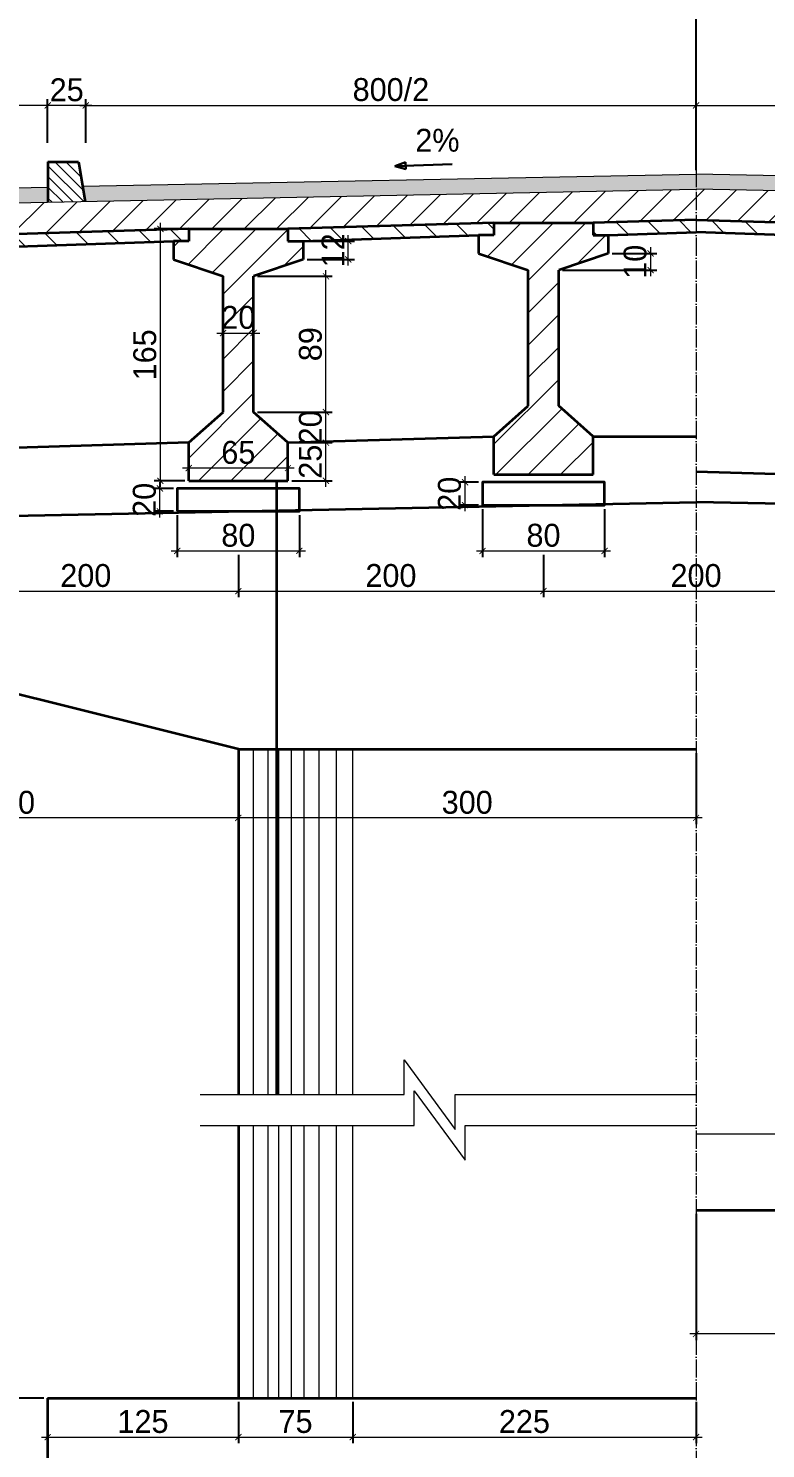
# Model space of a CAD drawing. Header units: millimetres. Extents: x -354608 to 492029, y -885357 to -234285.
# Drawn here: x -15800 to 8360, y -650065 to -603530 of the extents above; entities that cross this region are included whole.
import ezdxf

# ---------------------------------------------------------------- set-up
doc = ezdxf.new("R2010")
doc.units = ezdxf.units.MM
doc.header["$LTSCALE"] = 0.25
doc.header["$MEASUREMENT"] = 0
doc.header["$PDMODE"] = 34
doc.linetypes.add('ACAD_ISO04W100', pattern=[30, 24, -3, 0, -3])
doc.layers.get('0').update_dxf_attribs({"lineweight": 30})
for name, color, linetype, lineweight in [('!coban', 142, 'Continuous', 30), ('!text', 130, 'Continuous', 20), ('2', 253, 'Continuous', 15), ('dam', 1, 'Continuous', 35), ('duong 2', 2, 'Continuous', 13), ('duong 3', 3, 'Continuous', 30), ('duongtam', 3, 'ACAD_ISO04W100', 18)]:
    doc.layers.add(name, color=color, linetype=linetype, lineweight=lineweight)
doc.styles.add('K-THUOC', font='11_3664_VSWICONN.TTF')
doc.styles.get("Standard").update_dxf_attribs({"font": 'VNswitzerlandcondlight.TTF'})
doc.dimstyles.new('tl 1.50', dxfattribs={"dimscale": 250, "dimtxt": 3, "dimasz": 0.8, "dimexe": 0.8, "dimexo": 0.5, "dimgap": 0.5, "dimtad": 1, "dimdec": 0, "dimlfac": 0.02, "dimzin": 0, "dimdsep": 46, "dimtxsty": 'K-THUOC', "dimblk": 'ARCHTICK', "dimcen": 1, "dimdle": 0.8, "dimclrd": 256, "dimclrt": 256, "dimadec": 0, "dimazin": 0, "dimtfac": 1, "dimtdec": 0, "dimtmove": 0, "dimatfit": 3, "dimfxl": 0, "dimfrac": 2, "dimtolj": 1, "dimtzin": 0, "dimlwd": -1, "dimarcsym": 0})
pattern_1 = [(135, (-392314.4, -608666.4), (-530.3301, -530.3301), [])]

# ---------------------------------------------------------------- blocks, each defined once
blk = doc.blocks.new('_ArchTick')
at = {"color": 0, "linetype": 'ByBlock', "const_width": 0.15}
blk.add_lwpolyline([(-0.5, -0.5), (0.5, 0.5)], dxfattribs=at)
blk = doc.blocks.new('*D373')
at = {"layer": '2', "color": 0, "lineweight": -2}
for p, q in [((-13919, -607282), (-13919, -605853)), ((6081, -608178), (6081, -605853))]:
    blk.add_line(p, q, dxfattribs=at)
at = {"layer": '2'}
blk.add_line((-14119, -606053), (6281, -606053), dxfattribs=at)
at = {"layer": 'Defpoints', "color": 0}
for p in [(6081, -606053), (-13919, -607407), (6081, -608303)]:
    blk.add_point(p, dxfattribs=at)
at = {"layer": '2', "xscale": 200, "yscale": 200, "zscale": 200, "rotation": 180}
blk.add_blockref('_ArchTick', (-13919, -606053), dxfattribs=at)
at = {"layer": '2', "xscale": 200, "yscale": 200, "zscale": 200}
blk.add_blockref('_ArchTick', (6081, -606053), dxfattribs=at)
at = {"layer": '2', "insert": (-3919, -605539), "char_height": 750, "attachment_point": 5, "style": 'K-THUOC'}
blk.add_mtext('\\A1;800/2', dxfattribs=at)
blk = doc.blocks.new('*D374')
at = {"layer": '2', "color": 0, "lineweight": -2}
for p, q in [((6081, -608178), (6081, -605853)), ((26081, -607280), (26081, -605853))]:
    blk.add_line(p, q, dxfattribs=at)
at = {"layer": '2'}
blk.add_line((5881, -606053), (26281, -606053), dxfattribs=at)
at = {"layer": 'Defpoints', "color": 0}
for p in [(26081, -606053), (26081, -607405), (6081, -608303)]:
    blk.add_point(p, dxfattribs=at)
at = {"layer": '2', "xscale": 200, "yscale": 200, "zscale": 200, "rotation": 180}
blk.add_blockref('_ArchTick', (6081, -606053), dxfattribs=at)
at = {"layer": '2', "xscale": 200, "yscale": 200, "zscale": 200}
blk.add_blockref('_ArchTick', (26081, -606053), dxfattribs=at)
at = {"layer": '2', "insert": (16081, -605539), "char_height": 750, "attachment_point": 5, "style": 'K-THUOC'}
blk.add_mtext('\\A1;800/2', dxfattribs=at)
blk = doc.blocks.new('*D362')
at = {"layer": '2', "color": 0, "lineweight": -2}
for p, q in [((-15169, -607278), (-15169, -605853)), ((-13919, -607280), (-13919, -605853))]:
    blk.add_line(p, q, dxfattribs=at)
at = {"layer": '2'}
blk.add_line((-13719, -606053), (-15369, -606053), dxfattribs=at)
at = {"layer": 'Defpoints', "color": 0}
for p in [(-15169, -606053), (-15169, -607403), (-13919, -607405)]:
    blk.add_point(p, dxfattribs=at)
at = {"layer": '2', "xscale": 200, "yscale": 200, "zscale": 200, "rotation": 180}
blk.add_blockref('_ArchTick', (-15169, -606053), dxfattribs=at)
at = {"layer": '2', "xscale": 200, "yscale": 200, "zscale": 200}
blk.add_blockref('_ArchTick', (-13919, -606053), dxfattribs=at)
at = {"layer": '2', "insert": (-14544, -605546), "char_height": 750, "attachment_point": 5, "style": 'K-THUOC'}
blk.add_mtext('\\A1;25', dxfattribs=at)
blk = doc.blocks.new('*D363')
at = {"layer": '2', "color": 0, "lineweight": -2}
for p, q in [((-22669, -608028), (-22669, -605853)), ((-15169, -607278), (-15169, -605853))]:
    blk.add_line(p, q, dxfattribs=at)
at = {"layer": '2'}
blk.add_line((-14969, -606053), (-22869, -606053), dxfattribs=at)
at = {"layer": 'Defpoints', "color": 0}
for p in [(-22669, -606053), (-15169, -607403), (-22669, -608153)]:
    blk.add_point(p, dxfattribs=at)
at = {"layer": '2', "xscale": 200, "yscale": 200, "zscale": 200, "rotation": 180}
blk.add_blockref('_ArchTick', (-22669, -606053), dxfattribs=at)
at = {"layer": '2', "xscale": 200, "yscale": 200, "zscale": 200}
blk.add_blockref('_ArchTick', (-15169, -606053), dxfattribs=at)
at = {"layer": '2', "insert": (-18919, -605545), "char_height": 750, "attachment_point": 5, "style": 'K-THUOC'}
blk.add_mtext('\\A1;150', dxfattribs=at)
blk = doc.blocks.new('*D364')
at = {"layer": '2', "color": 0, "lineweight": -2}
for p, q in [((-23919, -607665), (-23919, -598792)), ((6081, -606414), (6081, -598792))]:
    blk.add_line(p, q, dxfattribs=at)
at = {"layer": '2'}
blk.add_line((-24119, -598992), (6281, -598992), dxfattribs=at)
at = {"layer": 'Defpoints', "color": 0}
for p in [(6081, -598992), (6081, -606539), (-23919, -607790)]:
    blk.add_point(p, dxfattribs=at)
at = {"layer": '2', "xscale": 200, "yscale": 200, "zscale": 200, "rotation": 180}
blk.add_blockref('_ArchTick', (-23919, -598992), dxfattribs=at)
at = {"layer": '2', "xscale": 200, "yscale": 200, "zscale": 200}
blk.add_blockref('_ArchTick', (6081, -598992), dxfattribs=at)
at = {"layer": '2', "insert": (-8919, -598478), "char_height": 750, "attachment_point": 5, "style": 'K-THUOC'}
blk.add_mtext('\\A1;1200/2', dxfattribs=at)
blk = doc.blocks.new('*D378')
at = {"layer": '2'}
blk.add_line((-6048, -618553), (-6048, -616903), dxfattribs=at)
at = {"layer": '2', "color": 0, "lineweight": -2}
for p, q in [((-7169, -617103), (-5848, -617103)), ((-7169, -618353), (-5848, -618353))]:
    blk.add_line(p, q, dxfattribs=at)
at = {"layer": 'Defpoints', "color": 0}
for p in [(-7294, -617103), (-6048, -617103), (-7294, -618353)]:
    blk.add_point(p, dxfattribs=at)
at = {"layer": '2', "xscale": 200, "yscale": 200, "zscale": 200}
for p, rotation in [((-6048, -617103), 90), ((-6048, -618353), 270)]:
    blk.add_blockref('_ArchTick', p, dxfattribs=dict(at, rotation=rotation))
at = {"layer": '2', "insert": (-6555, -617728), "char_height": 750, "attachment_point": 5, "rotation": 90, "style": 'K-THUOC'}
blk.add_mtext('\\A1;25', dxfattribs=at)
blk = doc.blocks.new('*D379')
at = {"layer": '2', "color": 0, "lineweight": -2}
for p, q in [((-8294, -616103), (-5848, -616103)), ((-7169, -617103), (-5848, -617103))]:
    blk.add_line(p, q, dxfattribs=at)
at = {"layer": '2'}
blk.add_line((-6048, -617303), (-6048, -615903), dxfattribs=at)
at = {"layer": 'Defpoints', "color": 0}
for p in [(-8419, -616103), (-6048, -616103), (-7294, -617103)]:
    blk.add_point(p, dxfattribs=at)
at = {"layer": '2', "xscale": 200, "yscale": 200, "zscale": 200}
for p, rotation in [((-6048, -616103), 90), ((-6048, -617103), 270)]:
    blk.add_blockref('_ArchTick', p, dxfattribs=dict(at, rotation=rotation))
at = {"layer": '2', "insert": (-6556, -616603), "char_height": 750, "attachment_point": 5, "rotation": 90, "style": 'K-THUOC'}
blk.add_mtext('\\A1;20', dxfattribs=at)
blk = doc.blocks.new('*D380')
at = {"layer": '2'}
blk.add_line((-6048, -616303), (-6048, -611453), dxfattribs=at)
at = {"layer": '2', "color": 0, "lineweight": -2}
for p, q in [((-8294, -611653), (-5848, -611653)), ((-8294, -616103), (-5848, -616103))]:
    blk.add_line(p, q, dxfattribs=at)
at = {"layer": 'Defpoints', "color": 0}
for p in [(-8419, -611653), (-6048, -611653), (-8419, -616103)]:
    blk.add_point(p, dxfattribs=at)
at = {"layer": '2', "xscale": 200, "yscale": 200, "zscale": 200}
for p, rotation in [((-6048, -611653), 90), ((-6048, -616103), 270)]:
    blk.add_blockref('_ArchTick', p, dxfattribs=dict(at, rotation=rotation))
at = {"layer": '2', "insert": (-6556, -613878), "char_height": 750, "attachment_point": 5, "rotation": 90, "style": 'K-THUOC'}
blk.add_mtext('\\A1;89', dxfattribs=at)
blk = doc.blocks.new('*D381')
at = {"layer": '2', "color": 0, "lineweight": -2}
for p, q in [((3331, -610903), (4793, -610903)), ((1706, -611453), (4793, -611453))]:
    blk.add_line(p, q, dxfattribs=at)
at = {"layer": '2'}
blk.add_line((4593, -610703), (4593, -611653), dxfattribs=at)
at = {"layer": 'Defpoints', "color": 0}
for p in [(3206, -610903), (1581, -611453), (4593, -611453)]:
    blk.add_point(p, dxfattribs=at)
at = {"layer": '2', "xscale": 200, "yscale": 200, "zscale": 200}
for p, rotation in [((4593, -610903), 90), ((4593, -611453), 270)]:
    blk.add_blockref('_ArchTick', p, dxfattribs=dict(at, rotation=rotation))
at = {"layer": '2', "insert": (4085, -611178), "char_height": 750, "attachment_point": 5, "rotation": 90, "style": 'K-THUOC'}
blk.add_mtext('\\A1;10', dxfattribs=at)
blk = doc.blocks.new('*D382')
at = {"layer": '2', "color": 0, "lineweight": -2}
for p, q in [((-6669, -610503), (-5118, -610503)), ((-6669, -611103), (-5118, -611103))]:
    blk.add_line(p, q, dxfattribs=at)
at = {"layer": '2'}
blk.add_line((-5318, -611303), (-5318, -610303), dxfattribs=at)
at = {"layer": 'Defpoints', "color": 0}
for p in [(-6794, -610503), (-5318, -610503), (-6794, -611103)]:
    blk.add_point(p, dxfattribs=at)
at = {"layer": '2', "xscale": 200, "yscale": 200, "zscale": 200}
for p, rotation in [((-5318, -610503), 90), ((-5318, -611103), 270)]:
    blk.add_blockref('_ArchTick', p, dxfattribs=dict(at, rotation=rotation))
at = {"layer": '2', "insert": (-5818, -610803), "char_height": 750, "attachment_point": 5, "rotation": 90, "style": 'K-THUOC'}
blk.add_mtext('\\A1;12', dxfattribs=at)
blk = doc.blocks.new('*D383')
at = {"layer": '2'}
blk.add_line((-7094, -617936), (-10744, -617936), dxfattribs=at)
at = {"layer": '2', "color": 0, "lineweight": -2}
for p, q in [((-10544, -618228), (-10544, -617736)), ((-7294, -618228), (-7294, -617736))]:
    blk.add_line(p, q, dxfattribs=at)
at = {"layer": 'Defpoints', "color": 0}
for p in [(-10544, -617936), (-10544, -618353), (-7294, -618353)]:
    blk.add_point(p, dxfattribs=at)
at = {"layer": '2', "xscale": 200, "yscale": 200, "zscale": 200, "rotation": 180}
blk.add_blockref('_ArchTick', (-10544, -617936), dxfattribs=at)
at = {"layer": '2', "xscale": 200, "yscale": 200, "zscale": 200}
blk.add_blockref('_ArchTick', (-7294, -617936), dxfattribs=at)
at = {"layer": '2', "insert": (-8919, -617428), "char_height": 750, "attachment_point": 5, "style": 'K-THUOC'}
blk.add_mtext('\\A1;65', dxfattribs=at)
blk = doc.blocks.new('*D384')
at = {"layer": '2', "color": 0, "lineweight": -2}
for p, q in [((-9419, -613964), (-9419, -613311)), ((-8419, -613964), (-8419, -613311))]:
    blk.add_line(p, q, dxfattribs=at)
at = {"layer": '2'}
blk.add_line((-9619, -613511), (-8219, -613511), dxfattribs=at)
at = {"layer": 'Defpoints', "color": 0}
for p in [(-8419, -613511), (-9419, -614089), (-8419, -614089)]:
    blk.add_point(p, dxfattribs=at)
at = {"layer": '2', "xscale": 200, "yscale": 200, "zscale": 200, "rotation": 180}
blk.add_blockref('_ArchTick', (-9419, -613511), dxfattribs=at)
at = {"layer": '2', "xscale": 200, "yscale": 200, "zscale": 200}
blk.add_blockref('_ArchTick', (-8419, -613511), dxfattribs=at)
at = {"layer": '2', "insert": (-8919, -613004), "char_height": 750, "attachment_point": 5, "style": 'K-THUOC'}
blk.add_mtext('\\A1;20', dxfattribs=at)
blk = doc.blocks.new('*D385')
at = {"layer": '2'}
blk.add_line((-11474, -618553), (-11474, -609903), dxfattribs=at)
at = {"layer": '2', "color": 0, "lineweight": -2}
for p, q in [((-10669, -610103), (-11674, -610103)), ((-10669, -618353), (-11674, -618353))]:
    blk.add_line(p, q, dxfattribs=at)
at = {"layer": 'Defpoints', "color": 0}
for p in [(-11474, -610103), (-10544, -610103), (-10544, -618353)]:
    blk.add_point(p, dxfattribs=at)
at = {"layer": '2', "xscale": 200, "yscale": 200, "zscale": 200}
for p, rotation in [((-11474, -610103), 90), ((-11474, -618353), 270)]:
    blk.add_blockref('_ArchTick', p, dxfattribs=dict(at, rotation=rotation))
at = {"layer": '2', "insert": (-11982, -614228), "char_height": 750, "attachment_point": 5, "rotation": 90, "style": 'K-THUOC'}
blk.add_mtext('\\A1;165', dxfattribs=at)
blk = doc.blocks.new('*D388')
at = {"layer": '2', "color": 0, "lineweight": -2}
for p, q in [((-10919, -619478), (-10919, -620851)), ((-6919, -619478), (-6919, -620851))]:
    blk.add_line(p, q, dxfattribs=at)
at = {"layer": '2'}
blk.add_line((-11119, -620651), (-6719, -620651), dxfattribs=at)
at = {"layer": 'Defpoints', "color": 0}
for p in [(-10919, -619353), (-6919, -619353), (-6919, -620651)]:
    blk.add_point(p, dxfattribs=at)
at = {"layer": '2', "xscale": 200, "yscale": 200, "zscale": 200, "rotation": 180}
blk.add_blockref('_ArchTick', (-10919, -620651), dxfattribs=at)
at = {"layer": '2', "xscale": 200, "yscale": 200, "zscale": 200}
blk.add_blockref('_ArchTick', (-6919, -620651), dxfattribs=at)
at = {"layer": '2', "insert": (-8919, -620143), "char_height": 750, "attachment_point": 5, "style": 'K-THUOC'}
blk.add_mtext('\\A1;80', dxfattribs=at)
blk = doc.blocks.new('*D389')
at = {"layer": '2', "color": 0, "lineweight": -2}
for p, q in [((-919, -619278), (-919, -620851)), ((3081, -619278), (3081, -620851))]:
    blk.add_line(p, q, dxfattribs=at)
at = {"layer": '2'}
blk.add_line((-1119, -620651), (3281, -620651), dxfattribs=at)
at = {"layer": 'Defpoints', "color": 0}
for p in [(-919, -619153), (3081, -619153), (3081, -620651)]:
    blk.add_point(p, dxfattribs=at)
at = {"layer": '2', "xscale": 200, "yscale": 200, "zscale": 200, "rotation": 180}
blk.add_blockref('_ArchTick', (-919, -620651), dxfattribs=at)
at = {"layer": '2', "xscale": 200, "yscale": 200, "zscale": 200}
blk.add_blockref('_ArchTick', (3081, -620651), dxfattribs=at)
at = {"layer": '2', "insert": (1081, -620143), "char_height": 750, "attachment_point": 5, "style": 'K-THUOC'}
blk.add_mtext('\\A1;80', dxfattribs=at)
blk = doc.blocks.new('*D391')
at = {"layer": '2'}
blk.add_line((-11490, -619553), (-11490, -618403), dxfattribs=at)
at = {"layer": '2', "color": 0, "lineweight": -2}
for p, q in [((-11044, -618603), (-11690, -618603)), ((-11044, -619353), (-11690, -619353))]:
    blk.add_line(p, q, dxfattribs=at)
at = {"layer": 'Defpoints', "color": 0}
for p in [(-11490, -618603), (-10919, -618603), (-10919, -619353)]:
    blk.add_point(p, dxfattribs=at)
at = {"layer": '2', "xscale": 200, "yscale": 200, "zscale": 200}
for p, rotation in [((-11490, -618603), 90), ((-11490, -619353), 270)]:
    blk.add_blockref('_ArchTick', p, dxfattribs=dict(at, rotation=rotation))
at = {"layer": '2', "insert": (-11998, -618978), "char_height": 750, "attachment_point": 5, "rotation": 90, "style": 'K-THUOC'}
blk.add_mtext('\\A1;20', dxfattribs=at)
blk = doc.blocks.new('*D392')
at = {"layer": '2', "color": 0, "lineweight": -2}
for p, q in [((-1044, -618403), (-1690, -618403)), ((-1044, -619153), (-1690, -619153))]:
    blk.add_line(p, q, dxfattribs=at)
at = {"layer": '2'}
blk.add_line((-1490, -619353), (-1490, -618203), dxfattribs=at)
at = {"layer": 'Defpoints', "color": 0}
for p in [(-1490, -618403), (-919, -618403), (-919, -619153)]:
    blk.add_point(p, dxfattribs=at)
at = {"layer": '2', "xscale": 200, "yscale": 200, "zscale": 200}
for p, rotation in [((-1490, -618403), 90), ((-1490, -619153), 270)]:
    blk.add_blockref('_ArchTick', p, dxfattribs=dict(at, rotation=rotation))
at = {"layer": '2', "insert": (-1998, -618778), "char_height": 750, "attachment_point": 5, "rotation": 90, "style": 'K-THUOC'}
blk.add_mtext('\\A1;20', dxfattribs=at)
blk = doc.blocks.new('*D394')
at = {"layer": '2', "color": 0, "lineweight": -2}
for p, q in [((-18919, -620776), (-18919, -622169)), ((-8919, -620776), (-8919, -622169))]:
    blk.add_line(p, q, dxfattribs=at)
at = {"layer": '2'}
blk.add_line((-19119, -621969), (-8719, -621969), dxfattribs=at)
at = {"layer": 'Defpoints', "color": 0}
for p in [(-18919, -620651), (-8919, -620651), (-8919, -621969)]:
    blk.add_point(p, dxfattribs=at)
at = {"layer": '2', "xscale": 200, "yscale": 200, "zscale": 200, "rotation": 180}
blk.add_blockref('_ArchTick', (-18919, -621969), dxfattribs=at)
at = {"layer": '2', "xscale": 200, "yscale": 200, "zscale": 200}
blk.add_blockref('_ArchTick', (-8919, -621969), dxfattribs=at)
at = {"layer": '2', "insert": (-13919, -621462), "char_height": 750, "attachment_point": 5, "style": 'K-THUOC'}
blk.add_mtext('\\A1;200', dxfattribs=at)
blk = doc.blocks.new('*D395')
at = {"layer": '2', "color": 0, "lineweight": -2}
for p, q in [((-8919, -620776), (-8919, -622169)), ((1081, -620776), (1081, -622169))]:
    blk.add_line(p, q, dxfattribs=at)
at = {"layer": '2'}
blk.add_line((-9119, -621969), (1281, -621969), dxfattribs=at)
at = {"layer": 'Defpoints', "color": 0}
for p in [(-8919, -620651), (1081, -620651), (1081, -621969)]:
    blk.add_point(p, dxfattribs=at)
at = {"layer": '2', "xscale": 200, "yscale": 200, "zscale": 200, "rotation": 180}
blk.add_blockref('_ArchTick', (-8919, -621969), dxfattribs=at)
at = {"layer": '2', "xscale": 200, "yscale": 200, "zscale": 200}
blk.add_blockref('_ArchTick', (1081, -621969), dxfattribs=at)
at = {"layer": '2', "insert": (-3919, -621462), "char_height": 750, "attachment_point": 5, "style": 'K-THUOC'}
blk.add_mtext('\\A1;200', dxfattribs=at)
blk = doc.blocks.new('*D398')
at = {"layer": '2', "color": 0, "lineweight": -2}
for p, q in [((-23919, -627278), (-23919, -629601)), ((-8919, -627278), (-8919, -629601))]:
    blk.add_line(p, q, dxfattribs=at)
at = {"layer": '2'}
blk.add_line((-8719, -629401), (-24119, -629401), dxfattribs=at)
at = {"layer": 'Defpoints', "color": 0}
for p in [(-23919, -627153), (-8919, -627153), (-23919, -629401)]:
    blk.add_point(p, dxfattribs=at)
at = {"layer": '2', "xscale": 200, "yscale": 200, "zscale": 200, "rotation": 180}
blk.add_blockref('_ArchTick', (-23919, -629401), dxfattribs=at)
at = {"layer": '2', "xscale": 200, "yscale": 200, "zscale": 200}
blk.add_blockref('_ArchTick', (-8919, -629401), dxfattribs=at)
at = {"layer": '2', "insert": (-16419, -628893), "char_height": 750, "attachment_point": 5, "style": 'K-THUOC'}
blk.add_mtext('\\A1;300', dxfattribs=at)
blk = doc.blocks.new('*D399')
at = {"layer": '2', "color": 0, "lineweight": -2}
for p, q in [((-8919, -627278), (-8919, -629601)), ((6081, -627278), (6081, -629601))]:
    blk.add_line(p, q, dxfattribs=at)
at = {"layer": '2'}
blk.add_line((6281, -629401), (-9119, -629401), dxfattribs=at)
at = {"layer": 'Defpoints', "color": 0}
for p in [(-8919, -627153), (6081, -627153), (-8919, -629401)]:
    blk.add_point(p, dxfattribs=at)
at = {"layer": '2', "xscale": 200, "yscale": 200, "zscale": 200, "rotation": 180}
blk.add_blockref('_ArchTick', (-8919, -629401), dxfattribs=at)
at = {"layer": '2', "xscale": 200, "yscale": 200, "zscale": 200}
blk.add_blockref('_ArchTick', (6081, -629401), dxfattribs=at)
at = {"layer": '2', "insert": (-1419, -628893), "char_height": 750, "attachment_point": 5, "style": 'K-THUOC'}
blk.add_mtext('\\A1;300', dxfattribs=at)
blk = doc.blocks.new('*D400')
at = {"layer": '2'}
blk.add_line((-16515, -648210), (-16515, -658610), dxfattribs=at)
at = {"layer": '2', "color": 0, "lineweight": -2}
for p, q in [((-15294, -648410), (-16715, -648410)), ((-15294, -658410), (-16715, -658410))]:
    blk.add_line(p, q, dxfattribs=at)
at = {"layer": 'Defpoints', "color": 0}
for p in [(-15169, -648410), (-16515, -658410), (-15169, -658410)]:
    blk.add_point(p, dxfattribs=at)
at = {"layer": '2', "xscale": 200, "yscale": 200, "zscale": 200}
for p, rotation in [((-16515, -648410), 90), ((-16515, -658410), 270)]:
    blk.add_blockref('_ArchTick', p, dxfattribs=dict(at, rotation=rotation))
at = {"layer": '2', "insert": (-17023, -653410), "char_height": 750, "attachment_point": 5, "rotation": 90, "style": 'K-THUOC'}
blk.add_mtext('\\A1;200', dxfattribs=at)
blk = doc.blocks.new('*D411')
at = {"layer": '2', "color": 0, "lineweight": -2}
for p, q in [((11081, -620776), (11081, -622169)), ((1081, -621214), (1081, -622169))]:
    blk.add_line(p, q, dxfattribs=at)
at = {"layer": '2'}
blk.add_line((881, -621969), (11281, -621969), dxfattribs=at)
at = {"layer": 'Defpoints', "color": 0}
for p in [(11081, -620651), (1081, -621089), (11081, -621969)]:
    blk.add_point(p, dxfattribs=at)
at = {"layer": '2', "xscale": 200, "yscale": 200, "zscale": 200, "rotation": 180}
blk.add_blockref('_ArchTick', (1081, -621969), dxfattribs=at)
at = {"layer": '2', "xscale": 200, "yscale": 200, "zscale": 200}
blk.add_blockref('_ArchTick', (11081, -621969), dxfattribs=at)
at = {"layer": '2', "insert": (6081, -621462), "char_height": 750, "attachment_point": 5, "style": 'K-THUOC'}
blk.add_mtext('\\A1;200', dxfattribs=at)
blk = doc.blocks.new('*D421')
at = {"layer": '2', "color": 0, "lineweight": -2}
for p, q in [((6081, -642378), (6081, -646509)), ((36081, -642378), (36081, -646509))]:
    blk.add_line(p, q, dxfattribs=at)
at = {"layer": '2'}
blk.add_line((36281, -646309), (5881, -646309), dxfattribs=at)
at = {"layer": 'Defpoints', "color": 0}
for p in [(6081, -642253), (36081, -642253), (6081, -646309)]:
    blk.add_point(p, dxfattribs=at)
at = {"layer": '2', "xscale": 200, "yscale": 200, "zscale": 200, "rotation": 180}
blk.add_blockref('_ArchTick', (6081, -646309), dxfattribs=at)
at = {"layer": '2', "xscale": 200, "yscale": 200, "zscale": 200}
blk.add_blockref('_ArchTick', (36081, -646309), dxfattribs=at)
at = {"layer": '2', "insert": (21081, -645801), "char_height": 750, "attachment_point": 5, "style": 'K-THUOC'}
blk.add_mtext('\\A1;600', dxfattribs=at)
blk = doc.blocks.new('*D485')
at = {"layer": '2', "color": 0, "lineweight": -2}
for p, q in [((-5169, -648535), (-5169, -649889)), ((6081, -648535), (6081, -649889))]:
    blk.add_line(p, q, dxfattribs=at)
at = {"layer": '2'}
blk.add_line((-5369, -649689), (6281, -649689), dxfattribs=at)
at = {"layer": 'Defpoints', "color": 0}
for p in [(-5169, -648410), (6081, -648410), (6081, -649689)]:
    blk.add_point(p, dxfattribs=at)
at = {"layer": '2', "xscale": 200, "yscale": 200, "zscale": 200, "rotation": 180}
blk.add_blockref('_ArchTick', (-5169, -649689), dxfattribs=at)
at = {"layer": '2', "xscale": 200, "yscale": 200, "zscale": 200}
blk.add_blockref('_ArchTick', (6081, -649689), dxfattribs=at)
at = {"layer": '2', "insert": (456, -649182), "char_height": 750, "attachment_point": 5, "style": 'K-THUOC'}
blk.add_mtext('\\A1;225', dxfattribs=at)
blk = doc.blocks.new('*D486')
at = {"layer": '2', "color": 0, "lineweight": -2}
for p, q in [((-15169, -648535), (-15169, -649889)), ((-8919, -648535), (-8919, -649889))]:
    blk.add_line(p, q, dxfattribs=at)
at = {"layer": '2'}
blk.add_line((-15369, -649689), (-8719, -649689), dxfattribs=at)
at = {"layer": 'Defpoints', "color": 0}
for p in [(-15169, -648410), (-8919, -648410), (-8919, -649689)]:
    blk.add_point(p, dxfattribs=at)
at = {"layer": '2', "xscale": 200, "yscale": 200, "zscale": 200, "rotation": 180}
blk.add_blockref('_ArchTick', (-15169, -649689), dxfattribs=at)
at = {"layer": '2', "xscale": 200, "yscale": 200, "zscale": 200}
blk.add_blockref('_ArchTick', (-8919, -649689), dxfattribs=at)
at = {"layer": '2', "insert": (-12044, -649182), "char_height": 750, "attachment_point": 5, "style": 'K-THUOC'}
blk.add_mtext('\\A1;125', dxfattribs=at)
blk = doc.blocks.new('*D701')
at = {"layer": '2', "color": 0, "lineweight": -2}
for p, q in [((6081, -602478), (6081, -598792)), ((36071, -608527), (36071, -598792))]:
    blk.add_line(p, q, dxfattribs=at)
at = {"layer": '2'}
blk.add_line((36271, -598992), (5881, -598992), dxfattribs=at)
at = {"layer": 'Defpoints', "color": 0}
for p in [(6081, -598992), (6081, -602603), (36071, -608652)]:
    blk.add_point(p, dxfattribs=at)
at = {"layer": '2', "xscale": 200, "yscale": 200, "zscale": 200, "rotation": 180}
blk.add_blockref('_ArchTick', (6081, -598992), dxfattribs=at)
at = {"layer": '2', "xscale": 200, "yscale": 200, "zscale": 200}
blk.add_blockref('_ArchTick', (36071, -598992), dxfattribs=at)
at = {"layer": '2', "insert": (21076, -598478), "char_height": 750, "attachment_point": 5, "style": 'K-THUOC'}
blk.add_mtext('\\A1;1200/2', dxfattribs=at)
blk = doc.blocks.new('*D813')
at = {"layer": '2', "color": 0, "lineweight": -2}
for p, q in [((-8919, -648535), (-8919, -649889)), ((-5169, -648535), (-5169, -649889))]:
    blk.add_line(p, q, dxfattribs=at)
at = {"layer": '2'}
blk.add_line((-9119, -649689), (-4969, -649689), dxfattribs=at)
at = {"layer": 'Defpoints', "color": 0}
for p in [(-8919, -648410), (-5169, -648410), (-5169, -649689)]:
    blk.add_point(p, dxfattribs=at)
at = {"layer": '2', "xscale": 200, "yscale": 200, "zscale": 200, "rotation": 180}
blk.add_blockref('_ArchTick', (-8919, -649689), dxfattribs=at)
at = {"layer": '2', "xscale": 200, "yscale": 200, "zscale": 200}
blk.add_blockref('_ArchTick', (-5169, -649689), dxfattribs=at)
at = {"layer": '2', "insert": (-7044, -649182), "char_height": 750, "attachment_point": 5, "style": 'K-THUOC'}
blk.add_mtext('\\A1;75', dxfattribs=at)

msp = doc.modelspace()

# ---------------------------------------------------------------- hatches: boundary and pattern name
at = {"layer": '!text'}
h = msp.add_hatch(dxfattribs=at)
h.set_pattern_fill('ANSI31', color=2, scale=2000, angle=90, style=0)
h.set_pattern_definition([(135, (-197268.61, -785482.52), (-176.7767, -176.7767), [])])
h.paths.add_polyline_path([(-14158.8, -607902.3), (-15158.8, -607902.3), (-15158.8, -609227.3), (-13942, -609203)])
h = msp.add_hatch(color=2, dxfattribs=at)
h.paths.add_polyline_path([(-22668.8, -608877.5), (-22668.8, -609377.5), (-15158.8, -609227.3), (-15158.8, -608727.3)])
h.paths.add_polyline_path([(-14025, -608704.7), (-13942, -609203), (6081.2, -608802.5), (6081.2, -608302.5)])
h.paths.add_polyline_path([(6081.2, -608302.5), (6081.2, -608802.5), (9028.9, -608861.5), (9028.9, -608361.5)])
h.paths.add_polyline_path([(26104.5, -609203), (26187.5, -608704.7), (9028.9, -608361.5), (9028.9, -608861.5)])
h.paths.add_polyline_path([(27321.2, -608727.3), (27321.2, -609227.3), (34821.2, -609377.3), (34821.2, -608877.3)])
at = {"layer": 'duong 2', "lineweight": 13}
h = msp.add_hatch(dxfattribs=at)
h.set_pattern_fill('ANSI31', color=256, scale=6000, style=0)
h.set_pattern_definition([(45, (-392314.4, -608666.4), (-530.3301, 530.3301), [])])
h.paths.add_polyline_path([(6081.2, -608802.5), (-23918.8, -609402.5), (-23918.8, -610402.5), (-21043.8, -610702.5), (-20543.8, -610702.5), (-20543.8, -610302.5), (-17293.8, -610302.5), (-10543.8, -610102.5), (-7293.8, -610102.5), (-543.8, -609902.5), (2706.2, -609902.5), (6081.2, -609802.5)])
h.paths.add_polyline_path([(36081.2, -609402.5), (6081.2, -608802.5), (6081.2, -609802.5), (9456.2, -609902.5), (12706.2, -609902.5), (19456.2, -610102.5), (22706.2, -610102.5), (29456.2, -610302.5), (32706.2, -610302.5), (32706.2, -610702.5), (33206.2, -610702.5), (36081.2, -610402.5)])
h = msp.add_hatch(dxfattribs=at)
h.set_pattern_fill('ANSI31', color=256, scale=6000, style=0)
h.set_pattern_definition([(45, (-197268.6, -622961.7), (-530.33, 530.33), [])])
h.paths.add_polyline_path([(-6793.8, -611102.5), (-6793.8, -610502.5), (-7293.8, -610502.5), (-7293.8, -610102.5), (-10543.8, -610102.5), (-10543.8, -610502.5), (-11043.8, -610502.5), (-11043.8, -611102.5), (-9418.8, -611652.5), (-9418.8, -616102.5), (-10543.8, -617102.5), (-10543.8, -618352.5), (-7293.8, -618352.5), (-7293.8, -617102.5), (-8418.8, -616102.5), (-8418.8, -611652.5)])
h.paths.add_polyline_path([(581.2, -615902.5), (-543.8, -616902.5), (-543.8, -618152.5), (2706.2, -618152.5), (2706.2, -616902.5), (1581.2, -615902.5), (1581.2, -611452.5), (3206.2, -610902.5), (3206.2, -610302.5), (2706.2, -610302.5), (2706.2, -609902.5), (-543.8, -609902.5), (-543.8, -610302.5), (-1043.8, -610302.5), (-1043.8, -610902.5), (581.2, -611452.5)])
h.paths.add_polyline_path([(9456.2, -618152.5), (12706.2, -618152.5), (12706.2, -611071.8), (13206.2, -610902.5), (13206.2, -610302.5), (12706.2, -610302.5), (12706.2, -609902.5), (9456.2, -609902.5), (9456.2, -610302.5), (8956.2, -610302.5), (8956.2, -610902.5), (9456.2, -611071.8)])
h.paths.add_polyline_path([(22706.2, -611271.8), (23206.2, -611102.5), (23206.2, -610502.5), (22706.2, -610502.5), (22706.2, -610102.5), (19456.2, -610102.5), (19456.2, -610502.5), (18956.2, -610502.5), (18956.2, -611102.5), (19456.2, -611271.8), (19456.2, -618352.5), (22706.2, -618352.5)])
h.paths.add_polyline_path([(29456.2, -618552.5), (32706.2, -618552.5), (32706.2, -611471.8), (33206.2, -611302.5), (33206.2, -610702.5), (32706.2, -610702.5), (32706.2, -610302.5), (29456.2, -610302.5), (29456.2, -610702.5), (28956.2, -610702.5), (28956.2, -611302.5), (29456.2, -611471.8)])
h = msp.add_hatch(dxfattribs=at)
h.set_pattern_fill('ANSI31', color=256, scale=6000, angle=90, style=0)
h.set_pattern_definition(pattern_1)
h.paths.add_polyline_path([(-1043.8, -610302.5), (-543.8, -610302.5), (-543.8, -609902.5), (-7293.8, -610102.5), (-7293.8, -610502.5), (-6793.8, -610502.5)])
h.paths.add_polyline_path([(8956.2, -610302.5), (9456.2, -610302.5), (9456.2, -609902.5), (6081.2, -609802.5), (6081.2, -610202.5)])
h.paths.add_polyline_path([(2706.2, -609902.5), (2706.2, -610302.5), (3206.2, -610302.5), (6081.2, -610202.5), (6081.2, -609802.5)])
h.paths.add_polyline_path([(18956.2, -610502.5), (19456.2, -610502.5), (19456.2, -610102.5), (12706.2, -609902.5), (12706.2, -610302.5), (13206.2, -610302.5)])
h.paths.add_polyline_path([(28956.2, -610702.5), (29456.2, -610702.5), (29456.2, -610302.5), (22706.2, -610102.5), (22706.2, -610502.5), (23206.2, -610502.5)])
h = msp.add_hatch(dxfattribs=at)
h.set_pattern_fill('ANSI31', color=256, scale=6000, angle=90, style=0)
h.set_pattern_definition(pattern_1)
h.paths.add_polyline_path([(-11043.8, -610502.5), (-10543.8, -610502.5), (-10543.8, -610102.5), (-17293.8, -610302.5), (-17293.8, -610702.5), (-16793.8, -610702.5)])

# ---------------------------------------------------------------- linework, layer by layer
at = {"layer": '!coban'}
for p, q in [((-3785.5, -608042.1), (-3437.8, -607916.7)), ((-1914.3, -607979), (-3785.5, -608042.1)), ((-3785.5, -608042.1), (-3430.2, -608143.7)), ((-3437.8, -607916.7), (-3430.2, -608143.7))]:
    msp.add_line(p, q, dxfattribs=at)
at = {"layer": '!text', "color": 2}
for p, q in [((-14025, -608704.7), (6081.2, -608302.5)), ((26187.5, -608704.7), (6081.2, -608302.5)), ((-23918.8, -609402.5), (6081.2, -608802.5)), ((-22668.8, -608877.5), (-15158.8, -608727.3)), ((36081.2, -609402.5), (6081.2, -608802.5)), ((-5168.8, -638467.1), (-5168.8, -627152.5)), ((-5168.8, -648409.8), (-5168.8, -639478.7))]:
    msp.add_line(p, q, dxfattribs=at)
at = {"layer": '2'}
for p, q in [((-8433.9, -627152.5), (-8433.9, -638467.1)), ((-7949, -627152.5), (-7949, -638467.1)), ((-7602.6, -627152.5), (-7602.6, -638467.1)), ((-7187, -627152.5), (-7187, -638467.1)), ((-6771.3, -627152.5), (-6771.3, -638467.1)), ((-6286.4, -627152.5), (-6286.4, -638467.1)), ((-5711.1, -627152.5), (-5711.1, -638467.1)), ((-8433.9, -639478.7), (-8433.9, -648409.8)), ((-7949, -639478.7), (-7949, -648409.8)), ((-7602.6, -639478.7), (-7602.6, -648409.8)), ((-7187, -639478.7), (-7187, -648409.8)), ((-6771.3, -639478.7), (-6771.3, -648409.8)), ((-6286.4, -639478.7), (-6286.4, -648409.8)), ((-5711.1, -639478.7), (-5711.1, -648409.8)), ((6081.2, -639752.5), (68931.2, -639752.5))]:
    msp.add_line(p, q, dxfattribs=at)
at = {"layer": 'dam'}
for p, q in [((-15158.8, -607902.3), (-15158.8, -609227.3)), ((-15158.8, -607902.3), (-14158.8, -607902.3)), ((-14158.8, -607902.3), (-13942, -609203)), ((-543.8, -609902.5), (-7293.8, -610102.5)), ((-543.8, -609902.5), (2706.2, -609902.5)), ((-543.8, -609902.5), (-543.8, -610302.5)), ((6081.2, -609802.5), (2706.2, -609902.5)), ((2706.2, -609902.5), (2706.2, -610302.5)), ((6081.2, -609802.5), (9456.2, -609902.5)), ((-10543.8, -610102.5), (-17293.8, -610302.5)), ((-16793.8, -610702.5), (-11043.8, -610502.5)), ((-10543.8, -610502.5), (-11043.8, -610502.5)), ((-11043.8, -610502.5), (-11043.8, -611102.5)), ((-10543.8, -610102.5), (-7293.8, -610102.5)), ((-10543.8, -610102.5), (-10543.8, -610502.5)), ((-7293.8, -610102.5), (-7293.8, -610502.5)), ((-7293.8, -610502.5), (-6793.8, -610502.5)), ((-6793.8, -610502.5), (-1043.8, -610302.5)), ((-6793.8, -610502.5), (-6793.8, -611102.5)), ((-543.8, -610302.5), (-1043.8, -610302.5)), ((-1043.8, -610302.5), (-1043.8, -610902.5)), ((2706.2, -610302.5), (3206.2, -610302.5)), ((3206.2, -610302.5), (6081.2, -610202.5)), ((3206.2, -610302.5), (3206.2, -610902.5)), ((8956.2, -610302.5), (6081.2, -610202.5)), ((-1043.8, -610902.5), (581.2, -611452.5)), ((3206.2, -610902.5), (1581.2, -611452.5)), ((-11043.8, -611102.5), (-9418.8, -611652.5)), ((-6793.8, -611102.5), (-8418.8, -611652.5)), ((581.2, -615902.5), (581.2, -611452.5)), ((1581.2, -615902.5), (1581.2, -611452.5)), ((-9418.8, -616102.5), (-9418.8, -611652.5)), ((-8418.8, -616102.5), (-8418.8, -611652.5)), ((-10543.8, -617102.5), (-9418.8, -616102.5)), ((-7293.8, -617102.5), (-8418.8, -616102.5)), ((-543.8, -616902.5), (581.2, -615902.5)), ((2706.2, -616902.5), (1581.2, -615902.5)), ((-7293.8, -617102.5), (-543.8, -616902.5)), ((-543.8, -618152.5), (-543.8, -616902.5)), ((2706.2, -618152.5), (2706.2, -616902.5)), ((2706.2, -616902.5), (6081.2, -616902.5)), ((-10543.8, -617102.5), (-17293.8, -617302.5)), ((-10543.8, -618352.5), (-10543.8, -617102.5)), ((-7293.8, -618352.5), (-7293.8, -617102.5)), ((-10543.8, -618352.5), (-7293.8, -618352.5)), ((-7668.8, -618352.5), (-7668.8, -638467.1)), ((-543.8, -618152.5), (2706.2, -618152.5)), ((6081.2, -618052.5), (9456.2, -618152.5)), ((-23918.8, -619652.5), (6081.2, -619052.5)), ((36081.2, -619652.5), (6081.2, -619052.5)), ((-8918.8, -627152.5), (-23918.8, -623402.5)), ((-8918.8, -627152.5), (6081.2, -627152.5)), ((-8918.8, -627152.5), (-8918.8, -638467.1)), ((-8918.8, -639478.7), (-8918.8, -648409.8)), ((6081.2, -642252.5), (36081.2, -642252.5)), ((-15168.8, -648409.8), (6081.2, -648409.8)), ((-15168.8, -648409.8), (-15168.8, -658409.8))]:
    msp.add_line(p, q, dxfattribs=at)
for points in [[(-918.8, -619152.5), (3081.2, -619152.5), (3081.2, -618402.5), (-918.8, -618402.5)], [(-10918.8, -619352.5), (-6918.8, -619352.5), (-6918.8, -618602.5), (-10918.8, -618602.5)]]:
    msp.add_lwpolyline(points, close=True, dxfattribs=at)
at = {"layer": 'duong 3', "lineweight": 20}
for p, q in [((-3485.9, -638467.1), (-3485.9, -637328.8)), ((-3485.9, -637328.8), (-1817.7, -639605.4)), ((-3159.1, -639478.7), (-3159.1, -638340.4)), ((-3159.1, -638340.4), (-1490.9, -640617)), ((-10168.8, -638467.1), (-3485.9, -638467.1)), ((-1817.7, -638467.1), (6081.2, -638467.1)), ((-1817.7, -639605.4), (-1817.7, -638467.1)), ((-10168.8, -639478.7), (-3159.1, -639478.7)), ((-1490.9, -639478.7), (6081.2, -639478.7)), ((-1490.9, -640617), (-1490.9, -639478.7))]:
    msp.add_line(p, q, dxfattribs=at)
at = {"layer": 'duongtam', "ltscale": 100}
msp.add_line((6081.2, -593883.7), (6081.2, -691071.8), dxfattribs=at)

# ---------------------------------------------------------------- texts
at = {"layer": 'duong 3', "insert": (-3120, -606820.7), "char_height": 750, "width": 50000, "attachment_point": 1}
msp.add_mtext('2%', dxfattribs=at)

# ---------------------------------------------------------------- dimensions: what is measured, and where the dimension line sits
at = {"layer": '2'}
for base, p1, p2, text, picture, middle in [((6081.2, -598991.7), (-23918.8, -607789.9), (6081.2, -606538.7), '1200/2', '*D364', (-8918.8, -598478.1)), ((6081.2, -598991.7), (36071.2, -608652.3), (6081.2, -602602.7), '1200/2', '*D701', (21076.2, -598478.1)), ((6081.2, -606053.1), (-13918.8, -607407.2), (6081.2, -608302.5), '800/2', '*D373', (-3918.8, -605539.5)), ((26081.2, -606053.1), (6081.2, -608302.5), (26081.2, -607405.3), '800/2', '*D374', (16081.2, -605539.5))]:
    dim = msp.add_linear_dim(base=base, p1=p1, p2=p2, text=text, dimstyle='tl 1.50', dxfattribs=at)
    dim.commit()
    dim.dimension.update_dxf_attribs({"geometry": picture, "text_midpoint": middle})
for base, p1, p2, angle, picture, middle in [((-22668.8, -606053.1), (-15168.8, -607402.5), (-22668.8, -608152.5), 180, '*D363', (-18918.8, -605545.3)), ((-15168.8, -606053.1), (-13918.8, -607405.3), (-15168.8, -607402.5), 180, '*D362', (-14543.8, -605546)), ((-11473.7, -610102.5), (-10543.8, -618352.5), (-10543.8, -610102.5), 90, '*D385', (-11981.5, -614227.5)), ((-6048, -611652.5), (-8418.8, -616102.5), (-8418.8, -611652.5), 90, '*D380', (-6555.8, -613877.5)), ((-16515.4, -658409.8), (-15168.8, -648409.8), (-15168.8, -658409.8), 90, '*D400', (-17023.2, -653409.8))]:
    dim = msp.add_linear_dim(base=base, p1=p1, p2=p2, angle=angle, dimstyle='tl 1.50', dxfattribs=at)
    dim.commit()
    dim.dimension.update_dxf_attribs({"geometry": picture, "text_midpoint": middle})
for base, p1, p2, picture, middle in [((-5318.4, -610502.5), (-6793.8, -611102.5), (-6793.8, -610502.5), '*D382', (-5318.4, -610802.5)), ((-6048, -616102.5), (-7293.8, -617102.5), (-8418.8, -616102.5), '*D379', (-6048, -616602.5)), ((-6048, -617102.5), (-7293.8, -618352.5), (-7293.8, -617102.5), '*D378', (-6048, -617727.5))]:
    dim = msp.add_linear_dim(base=base, p1=p1, p2=p2, angle=90, dimstyle='tl 1.50', dxfattribs=at)
    dim.commit()
    dim.dimension.update_dxf_attribs({"geometry": picture, "text_midpoint": middle, "dimtype": 160})
for base, p1, p2, text, picture, middle in [((4593, -611452.5), (3206.2, -610902.5), (1581.2, -611452.5), '10', '*D381', (4593, -611177.5)), ((-11489.8, -618602.5), (-10918.8, -619352.5), (-10918.8, -618602.5), '20', '*D391', (-11489.8, -618977.5)), ((-1489.8, -618402.5), (-918.8, -619152.5), (-918.8, -618402.5), '20', '*D392', (-1489.8, -618777.5))]:
    dim = msp.add_linear_dim(base=base, p1=p1, p2=p2, angle=90, text=text, dimstyle='tl 1.50', dxfattribs=at)
    dim.commit()
    dim.dimension.update_dxf_attribs({"geometry": picture, "text_midpoint": middle, "dimtype": 160})
dim = msp.add_linear_dim(base=(-8418.8, -613511.5), p1=(-9418.8, -614089.1), p2=(-8418.8, -614089.1), dimstyle='tl 1.50', dxfattribs=at)
dim.commit()
dim.dimension.update_dxf_attribs({"geometry": '*D384', "text_midpoint": (-8918.8, -613511.5), "dimtype": 160})
for base, p1, p2, picture, middle in [((-10543.8, -617935.6), (-7293.8, -618352.5), (-10543.8, -618352.5), '*D383', (-8918.8, -617427.8)), ((-6918.8, -620650.7), (-10918.8, -619352.5), (-6918.8, -619352.5), '*D388', (-8918.8, -620143)), ((3081.2, -620650.7), (-918.8, -619152.5), (3081.2, -619152.5), '*D389', (1081.2, -620143)), ((-8918.8, -621969.3), (-18918.8, -620650.7), (-8918.8, -620650.7), '*D394', (-13918.8, -621461.5)), ((1081.2, -621969.3), (-8918.8, -620650.7), (1081.2, -620650.7), '*D395', (-3918.8, -621461.5)), ((11081.2, -621969.3), (1081.2, -621088.5), (11081.2, -620650.7), '*D411', (6081.2, -621461.5)), ((-23918.8, -629401.3), (-8918.8, -627152.5), (-23918.8, -627152.5), '*D398', (-16418.8, -628893.5)), ((-8918.8, -629401.3), (6081.2, -627152.5), (-8918.8, -627152.5), '*D399', (-1418.8, -628893.5)), ((6081.2, -646308.9), (36081.2, -642252.5), (6081.2, -642252.5), '*D421', (21081.2, -645801.2)), ((-8918.8, -649689.1), (-15168.8, -648409.8), (-8918.8, -648409.8), '*D486', (-12043.8, -649182)), ((-5168.8, -649689.1), (-8918.8, -648409.8), (-5168.8, -648409.8), '*D813', (-7043.8, -649182)), ((6081.2, -649689.1), (-5168.8, -648409.8), (6081.2, -648409.8), '*D485', (456.2, -649182))]:
    dim = msp.add_linear_dim(base=base, p1=p1, p2=p2, dimstyle='tl 1.50', dxfattribs=at)
    dim.commit()
    dim.dimension.update_dxf_attribs({"geometry": picture, "text_midpoint": middle})

doc.saveas('drawing.dxf')
